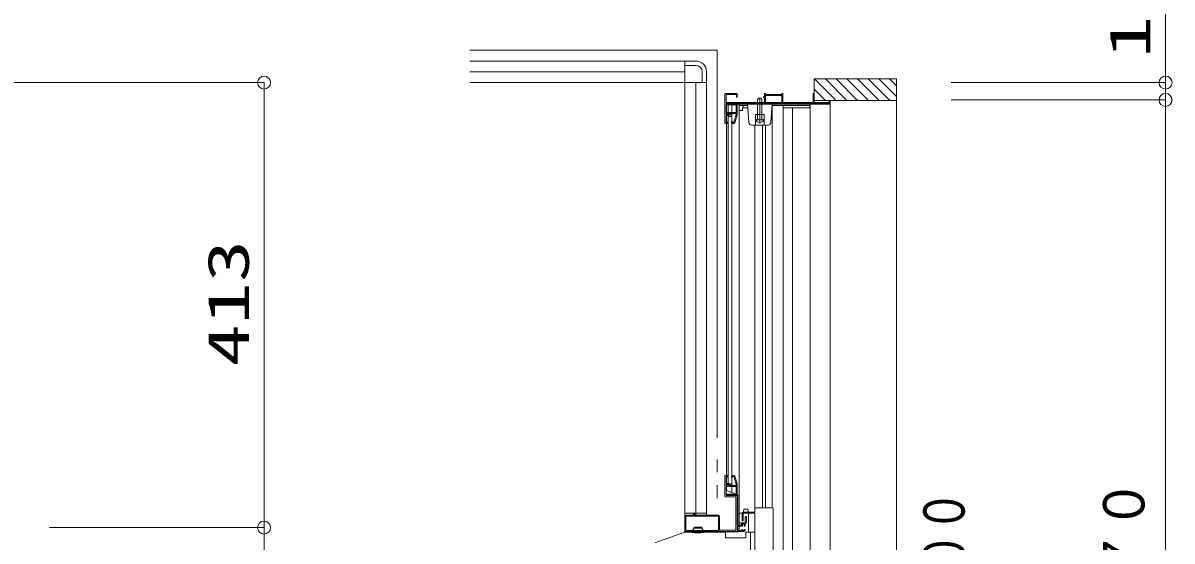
# Model space of a CAD drawing. Units: millimetres on the paper. Extents: x -305 to 305, y -152 to 152.
# Drawn here: x -114.2 to -60.8, y 59 to 83.1 of the extents above; entities that cross this region are included whole.
import ezdxf
from ezdxf.enums import TextEntityAlignment as Align

# ---------------------------------------------------------------- set-up
doc = ezdxf.new("R2010")
doc.units = ezdxf.units.MM
doc.linetypes.add('LONG_DOUBLE_CHAIN', pattern=[21.8, 18, -1, 0.6, -0.6, 0.6, -1])
doc.layers.add('0-0_0', color=7, linetype='Continuous', lineweight=9)
doc.layers.add('0-1_VIEW0001', color=7, linetype='Continuous', lineweight=9)
doc.styles.add('ＭＳ ゴシック', font='')
doc.styles.get('ＭＳ ゴシック').set_extended_font_data('MS Gothic')

# ---------------------------------------------------------------- blocks, each defined once
blk = doc.blocks.new('_ORIGIN')
at = {"layer": '0-0_0'}
blk.add_line((0, 0), (-1, 0), dxfattribs=at)
blk.add_circle((0, 0), 0.5, dxfattribs=at)

msp = doc.modelspace()

# ---------------------------------------------------------------- linework, layer by layer
at = {"layer": '0-0_0'}
for p, q in [((-61.113, 80.923), (-61.113, 81.523)), ((-119.394, 80.324), (-102.984, 80.324)), ((-61.113, 79.518), (-61.113, 80.323)), ((-102.984, 79.724), (-102.984, 60.254)), ((-71.074, 79.518), (-61.114, 79.518)), ((-71.074, 79.518), (-61.113, 79.518)), ((-61.114, 21.623), (-61.114, 78.918)), ((-61.113, 78.918), (-61.113, 78.318)), ((-112.945, 59.654), (-102.984, 59.654)), ((-112.945, 59.654), (-102.984, 59.654)), ((-102.984, 59.054), (-102.984, 21.604))]:
    msp.add_line(p, q, dxfattribs=at)
msp.add_lwpolyline([(-71.074, 80.323), (-61.113, 80.323), (-61.113, 85.476)], dxfattribs=at)
at = {"layer": '0-1_VIEW0001', "linetype": 'LONG_DOUBLE_CHAIN'}
for p, q in [((-93.434, 81.823), (-81.934, 81.823)), ((-81.934, 81.823), (-81.934, 60.223))]:
    msp.add_line(p, q, dxfattribs=at)
at = {"layer": '0-1_VIEW0001'}
for p, q in [((-93.434, 81.323), (-83.434, 81.323)), ((-83.434, 81.323), (-93.434, 81.323)), ((-83.434, 81.323), (-83.434, 80.923)), ((-83.434, 81.323), (-82.934, 81.323)), ((-83.434, 60.173), (-83.434, 81.323)), ((-82.934, 81.123), (-83.434, 81.123)), ((-83.434, 80.823), (-93.434, 80.823)), ((-82.634, 80.323), (-82.634, 80.823)), ((-82.434, 80.323), (-82.434, 80.823)), ((-82.434, 80.323), (-93.434, 80.323)), ((-82.934, 60.223), (-82.934, 80.323)), ((-82.834, 80.323), (-82.434, 80.323)), ((-82.434, 80.323), (-82.434, 60.223)), ((-82.434, 60.223), (-82.434, 80.323)), ((-73.614, 80.498), (-77.434, 80.498)), ((-77.434, 79.398), (-77.434, 80.498)), ((-76.414, 79.498), (-77.414, 80.498)), ((-75.914, 79.498), (-76.914, 80.498)), ((-75.414, 79.498), (-76.414, 80.498)), ((-74.914, 79.498), (-75.914, 80.498)), ((-74.419, 79.498), (-75.419, 80.498)), ((-73.924, 79.498), (-74.924, 80.498)), ((-73.614, 79.683), (-74.429, 80.498)), ((-73.614, 80.178), (-73.934, 80.498)), ((-73.614, 80.498), (-73.614, 20.023)), ((-81.584, 78.448), (-81.584, 79.808)), ((-81.569, 79.823), (-81.009, 79.823)), ((-81.024, 79.648), (-81.034, 79.648)), ((-81.009, 79.823), (-81.009, 79.663)), ((-80.059, 78.668), (-80.059, 79.528)), ((-79.959, 78.423), (-79.959, 79.623)), ((-79.894, 79.598), (-79.859, 79.528)), ((-79.859, 78.668), (-79.859, 79.528)), ((-79.689, 79.728), (-78.929, 79.728)), ((-79.689, 79.398), (-79.689, 79.728)), ((-78.929, 79.823), (-78.884, 79.823)), ((-78.929, 79.773), (-78.929, 79.823)), ((-78.929, 79.728), (-78.929, 79.398)), ((-78.884, 79.823), (-78.884, 79.398)), ((-76.914, 79.498), (-77.434, 80.018)), ((-81.504, 79.323), (-76.684, 79.323)), ((-81.504, 61.373), (-81.504, 79.323)), ((-81.469, 79.288), (-81.054, 79.288)), ((-81.054, 79.333), (-81.436, 79.333)), ((-81.424, 79.323), (-81.424, 61.698)), ((-81.264, 61.281), (-81.264, 79.323)), ((-81.054, 79.348), (-81.054, 79.333)), ((-81.054, 79.288), (-81.054, 78.938)), ((-81.024, 79.348), (-81.044, 79.348)), ((-80.924, 79.323), (-80.924, 59.498)), ((-80.527, 79.253), (-80.924, 79.253)), ((-80.924, 79.028), (-80.764, 79.028)), ((-80.764, 79.028), (-80.764, 79.146)), ((-80.758, 79.153), (-80.519, 79.153)), ((-80.739, 79.153), (-80.739, 79.253)), ((-80.534, 79.348), (-80.468, 78.464)), ((-79.689, 79.398), (-78.929, 79.398)), ((-79.384, 79.348), (-79.45, 78.464)), ((-77.654, 79.253), (-79.389, 79.253)), ((-79.379, 60.573), (-79.379, 79.253)), ((-78.869, 79.253), (-78.869, 42.198)), ((-78.439, 42.198), (-78.439, 79.153)), ((-77.624, 79.323), (-77.624, 23.044)), ((-73.614, 79.498), (-77.434, 79.498)), ((-76.719, 79.498), (-76.699, 79.498)), ((-76.684, 79.323), (-76.684, 24.219)), ((-81.529, 78.473), (-81.474, 78.473)), ((-81.499, 78.923), (-81.499, 78.922)), ((-81.492, 78.909), (-81.418, 78.868)), ((-81.455, 78.938), (-81.484, 78.938)), ((-81.449, 78.498), (-81.424, 78.498)), ((-81.414, 78.917), (-81.448, 78.936)), ((-81.424, 78.748), (-81.264, 78.748)), ((-81.424, 78.483), (-81.424, 78.438)), ((-81.415, 78.848), (-81.391, 78.871)), ((-81.399, 78.863), (-81.395, 78.863)), ((-81.382, 78.934), (-81.396, 78.92)), ((-81.37, 78.828), (-81.396, 78.803)), ((-81.385, 78.868), (-81.364, 78.889)), ((-81.374, 78.878), (-81.357, 78.878)), ((-81.054, 78.938), (-81.372, 78.938)), ((-81.306, 78.804), (-81.352, 78.831)), ((-81.332, 78.871), (-81.296, 78.85)), ((-81.284, 78.829), (-81.284, 78.817)), ((-81.274, 78.498), (-81.274, 78.479)), ((-81.27, 78.469), (-81.229, 78.428)), ((-81.257, 78.513), (-81.259, 78.513)), ((-81.21, 78.473), (-81.246, 78.509)), ((-81.178, 78.468), (-81.199, 78.468)), ((-79.759, 78.848), (-80.159, 78.848)), ((-80.159, 78.348), (-80.159, 78.848)), ((-79.779, 78.598), (-80.139, 78.598)), ((-80.059, 78.668), (-80.052, 78.628)), ((-79.859, 78.668), (-79.866, 78.628)), ((-79.759, 78.348), (-79.759, 78.848)), ((-81.424, 78.423), (-81.559, 78.423)), ((-81.218, 78.423), (-81.171, 78.423)), ((-79.575, 78.348), (-80.343, 78.348)), ((-80.184, 78.349), (-80.184, 60.373)), ((-79.827, 78.348), (-79.827, 60.573)), ((-79.687, 60.573), (-79.687, 78.348)), ((-81.584, 62.048), (-81.584, 61.113)), ((-81.439, 62.073), (-81.559, 62.073)), ((-81.529, 61.708), (-81.529, 62.013)), ((-81.519, 62.023), (-81.474, 62.023)), ((-81.449, 61.998), (-81.439, 61.998)), ((-81.424, 62.013), (-81.424, 62.058)), ((-81.274, 61.998), (-81.274, 62.017)), ((-81.27, 62.028), (-81.229, 62.069)), ((-81.257, 61.983), (-81.259, 61.983)), ((-81.21, 62.024), (-81.246, 61.988)), ((-81.218, 62.073), (-81.171, 62.073)), ((-81.178, 62.028), (-81.199, 62.028)), ((-81.057, 61.674), (-81.164, 62.018)), ((-81.123, 62.038), (-81.014, 61.688)), ((-81.529, 61.158), (-81.529, 61.643)), ((-81.407, 61.698), (-81.519, 61.698)), ((-81.519, 61.653), (-81.425, 61.653)), ((-81.499, 61.573), (-81.499, 61.574)), ((-81.492, 61.587), (-81.418, 61.628)), ((-81.455, 61.558), (-81.484, 61.558)), ((-81.414, 61.579), (-81.448, 61.56)), ((-81.415, 61.649), (-81.392, 61.626)), ((-81.399, 61.633), (-81.395, 61.633)), ((-81.37, 61.668), (-81.396, 61.694)), ((-81.382, 61.563), (-81.396, 61.577)), ((-81.385, 61.629), (-81.364, 61.608)), ((-81.374, 61.618), (-81.358, 61.618)), ((-81.069, 61.558), (-81.372, 61.558)), ((-81.353, 61.603), (-81.069, 61.603)), ((-81.307, 61.692), (-81.352, 61.666)), ((-81.333, 61.625), (-81.297, 61.646)), ((-81.284, 61.668), (-81.284, 61.679)), ((-81.054, 61.618), (-81.054, 61.658)), ((-81.054, 61.223), (-81.054, 61.543)), ((-81.009, 61.658), (-81.009, 61.163)), ((-81.559, 61.088), (-81.069, 61.088)), ((-81.024, 61.148), (-81.519, 61.148)), ((-81.504, 61.373), (-80.984, 61.173)), ((-81.469, 61.208), (-81.069, 61.208)), ((-81.07, 61.163), (-81.436, 61.163)), ((-81.069, 61.088), (-81.069, 59.533)), ((-81.024, 61.148), (-81.044, 61.148)), ((-81.009, 59.768), (-81.009, 61.133)), ((-80.984, 59.448), (-80.984, 61.173)), ((-82.434, 60.323), (-83.434, 60.323)), ((-80.184, 60.323), (-80.924, 60.323)), ((-80.785, 60.323), (-80.785, 59.988)), ((-80.184, 60.373), (-80.735, 60.373)), ((-80.735, 59.988), (-80.735, 60.308)), ((-80.712, 60.413), (-80.717, 60.388)), ((-80.717, 60.388), (-80.717, 60.323)), ((-80.697, 60.486), (-80.712, 60.413)), ((-80.521, 60.486), (-80.527, 60.513)), ((-80.507, 60.413), (-80.521, 60.486)), ((-80.502, 60.388), (-80.507, 60.413)), ((-80.502, 60.388), (-80.502, 60.323)), ((-80.484, 60.323), (-80.484, 59.438)), ((-79.374, 60.573), (-80.184, 60.573)), ((-80.184, 60.323), (-80.184, 40.248)), ((-79.334, 60.532), (-79.334, 40.948)), ((-83.434, 60.173), (-83.434, 59.488)), ((-83.389, 60.163), (-83.389, 59.538)), ((-83.389, 60.163), (-83.389, 59.538)), ((-83.049, 60.223), (-83.384, 60.223)), ((-81.894, 60.178), (-83.374, 60.178)), ((-81.894, 60.178), (-83.374, 60.178)), ((-83.034, 60.288), (-83.034, 60.238)), ((-83.004, 60.298), (-83.024, 60.298)), ((-82.994, 60.238), (-82.994, 60.288)), ((-81.884, 60.223), (-82.979, 60.223)), ((-81.879, 59.538), (-81.879, 60.163)), ((-81.879, 59.538), (-81.879, 60.163)), ((-81.834, 59.533), (-81.834, 60.173)), ((-80.984, 60.273), (-80.924, 60.273)), ((-80.924, 59.873), (-80.774, 59.873)), ((-80.809, 59.858), (-80.809, 59.778)), ((-80.649, 59.873), (-80.794, 59.873)), ((-80.77, 59.973), (-80.75, 59.973)), ((-80.759, 59.733), (-80.759, 59.813)), ((-80.749, 59.823), (-80.694, 59.823)), ((-80.684, 59.813), (-80.684, 59.733)), ((-80.634, 60.124), (-80.634, 59.888)), ((-80.634, 59.733), (-80.634, 59.82)), ((-80.612, 60.166), (-80.632, 60.131)), ((-80.584, 59.883), (-80.584, 60.158)), ((-83.485, 59.432), (-84.836, 58.95)), ((-81.546, 59.438), (-83.452, 59.438)), ((-83.419, 59.473), (-80.684, 59.473)), ((-83.374, 59.523), (-81.894, 59.523)), ((-83.374, 59.523), (-81.894, 59.523)), ((-83.134, 59.473), (-83.134, 59.453)), ((-83.009, 59.623), (-83.069, 59.545)), ((-83.052, 59.488), (-83.052, 59.507)), ((-83.009, 59.673), (-83.009, 59.623)), ((-82.659, 59.673), (-83.009, 59.673)), ((-83.009, 59.623), (-82.659, 59.623)), ((-82.659, 59.673), (-82.659, 59.623)), ((-82.659, 59.623), (-82.6, 59.545)), ((-82.617, 59.488), (-82.617, 59.507)), ((-82.534, 59.473), (-82.534, 59.453)), ((-81.069, 59.533), (-81.834, 59.533)), ((-81.546, 59.438), (-81.546, 59.173)), ((-80.819, 59.768), (-81.009, 59.768)), ((-81.009, 59.523), (-80.809, 59.523)), ((-80.984, 59.498), (-80.924, 59.498)), ((-80.799, 59.553), (-80.799, 59.533)), ((-80.774, 59.568), (-80.784, 59.568)), ((-80.759, 59.523), (-80.759, 59.553)), ((-80.694, 59.513), (-80.749, 59.513)), ((-80.684, 59.553), (-80.684, 59.523)), ((-80.669, 59.718), (-80.649, 59.718)), ((-80.649, 59.568), (-80.669, 59.568)), ((-80.634, 59.523), (-80.634, 59.553)), ((-80.609, 59.438), (-80.184, 59.438))]:
    msp.add_line(p, q, dxfattribs=at)
at = {"layer": '0-1_VIEW0001', "color": 5}
msp.add_line((-80.384, 23.245), (-80.384, 59.438), dxfattribs=at)
at = {"layer": '0-1_VIEW0001'}
for points in [[(-81.584, 79.808), (-81.58, 79.819), (-81.569, 79.823)], [(-81.049, 79.663), (-81.049, 79.778), (-81.529, 79.778)], [(-81.529, 79.778), (-81.529, 79.398), (-79.734, 79.398), (-79.734, 79.623), (-79.784, 79.623)], [(-81.034, 79.648), (-81.045, 79.653), (-81.049, 79.663)], [(-81.009, 79.663), (-81.013, 79.653), (-81.024, 79.648)], [(-80.059, 79.528), (-80.024, 79.598), (-79.894, 79.598)], [(-79.784, 79.623), (-79.784, 79.668), (-79.734, 79.668)], [(-79.734, 79.668), (-79.734, 79.823), (-79.689, 79.823)], [(-79.689, 79.823), (-79.689, 79.773), (-78.929, 79.773)], [(-78.884, 79.398), (-77.479, 79.398), (-77.479, 79.823), (-77.434, 79.823)], [(-76.684, 79.498), (-76.684, 79.348), (-81.529, 79.348), (-81.529, 78.843), (-81.425, 78.843)], [(-81.447, 79.338), (-81.497, 79.33), (-81.469, 79.288)], [(-81.436, 79.333), (-81.442, 79.334), (-81.447, 79.338)], [(-81.123, 78.458), (-81.009, 78.823), (-81.009, 79.348)], [(-80.758, 79.153), (-80.76, 79.153), (-80.762, 79.152), (-80.764, 79.149), (-80.764, 79.147), (-80.764, 79.146)], [(-78.869, 79.153), (-77.639, 79.153), (-77.639, 79.238)], [(-77.434, 79.398), (-76.734, 79.398), (-76.734, 79.498)], [(-81.407, 78.798), (-81.529, 78.798), (-81.529, 78.473)], [(-81.484, 78.938), (-81.495, 78.934), (-81.499, 78.923)], [(-81.499, 78.922), (-81.497, 78.914), (-81.492, 78.909)], [(-81.474, 78.473), (-81.467, 78.476), (-81.464, 78.483), (-81.46, 78.494), (-81.449, 78.498)], [(-81.448, 78.936), (-81.452, 78.938), (-81.455, 78.938)], [(-81.425, 78.843), (-81.419, 78.844), (-81.415, 78.848)], [(-81.418, 78.868), (-81.409, 78.864), (-81.399, 78.863)], [(-81.396, 78.92), (-81.405, 78.916), (-81.414, 78.917)], [(-81.396, 78.803), (-81.401, 78.799), (-81.407, 78.798)], [(-81.395, 78.863), (-81.39, 78.864), (-81.385, 78.868)], [(-81.391, 78.871), (-81.383, 78.876), (-81.374, 78.878)], [(-81.372, 78.938), (-81.377, 78.937), (-81.382, 78.934)], [(-81.352, 78.831), (-81.361, 78.833), (-81.37, 78.828)], [(-81.364, 78.889), (-81.359, 78.892), (-81.353, 78.893)], [(-81.357, 78.878), (-81.344, 78.876), (-81.332, 78.871)], [(-81.353, 78.893), (-81.054, 78.893), (-81.054, 78.83), (-81.164, 78.479)], [(-81.284, 78.817), (-81.291, 78.804), (-81.306, 78.804)], [(-81.296, 78.85), (-81.287, 78.841), (-81.284, 78.829)], [(-81.259, 78.513), (-81.27, 78.509), (-81.274, 78.498)], [(-81.274, 78.479), (-81.273, 78.474), (-81.27, 78.469)], [(-81.246, 78.509), (-81.251, 78.512), (-81.257, 78.513)], [(-81.199, 78.468), (-81.205, 78.469), (-81.21, 78.473)], [(-81.164, 78.479), (-81.169, 78.471), (-81.178, 78.468)], [(-81.171, 78.423), (-81.141, 78.433), (-81.123, 78.458)], [(-81.559, 78.423), (-81.577, 78.431), (-81.584, 78.448)], [(-81.229, 78.428), (-81.224, 78.424), (-81.218, 78.423)], [(-81.559, 62.073), (-81.577, 62.066), (-81.584, 62.048)], [(-81.529, 62.013), (-81.526, 62.02), (-81.519, 62.023)], [(-81.474, 62.023), (-81.467, 62.02), (-81.464, 62.013), (-81.46, 62.003), (-81.449, 61.998)], [(-81.424, 62.058), (-81.429, 62.069), (-81.439, 62.073)], [(-81.439, 61.998), (-81.429, 62.003), (-81.424, 62.013)], [(-81.274, 62.017), (-81.273, 62.023), (-81.27, 62.028)], [(-81.259, 61.983), (-81.27, 61.988), (-81.274, 61.998)], [(-81.246, 61.988), (-81.251, 61.984), (-81.257, 61.983)], [(-81.229, 62.069), (-81.224, 62.072), (-81.218, 62.073)], [(-81.199, 62.028), (-81.205, 62.027), (-81.21, 62.024)], [(-81.164, 62.018), (-81.169, 62.025), (-81.178, 62.028)], [(-81.171, 62.073), (-81.141, 62.063), (-81.123, 62.038)], [(-81.519, 61.698), (-81.526, 61.701), (-81.529, 61.708)], [(-81.529, 61.643), (-81.526, 61.65), (-81.519, 61.653)], [(-81.499, 61.574), (-81.497, 61.582), (-81.492, 61.587)], [(-81.484, 61.558), (-81.495, 61.563), (-81.499, 61.573)], [(-81.448, 61.56), (-81.452, 61.559), (-81.455, 61.558)], [(-81.425, 61.653), (-81.42, 61.652), (-81.415, 61.649)], [(-81.418, 61.628), (-81.409, 61.632), (-81.399, 61.633)], [(-81.396, 61.577), (-81.405, 61.581), (-81.414, 61.579)], [(-81.396, 61.694), (-81.401, 61.697), (-81.407, 61.698)], [(-81.395, 61.633), (-81.39, 61.632), (-81.385, 61.629)], [(-81.392, 61.626), (-81.383, 61.62), (-81.374, 61.618)], [(-81.372, 61.558), (-81.377, 61.559), (-81.382, 61.563)], [(-81.352, 61.666), (-81.362, 61.664), (-81.37, 61.668)], [(-81.364, 61.608), (-81.359, 61.604), (-81.353, 61.603)], [(-81.358, 61.618), (-81.345, 61.62), (-81.333, 61.625)], [(-81.284, 61.679), (-81.292, 61.692), (-81.307, 61.692)], [(-81.297, 61.646), (-81.288, 61.655), (-81.284, 61.668)], [(-81.069, 61.603), (-81.059, 61.608), (-81.054, 61.618)], [(-81.054, 61.543), (-81.059, 61.554), (-81.069, 61.558)], [(-81.054, 61.658), (-81.055, 61.666), (-81.057, 61.674)], [(-81.014, 61.688), (-81.01, 61.673), (-81.009, 61.658)], [(-81.584, 61.113), (-81.577, 61.096), (-81.559, 61.088)], [(-81.519, 61.148), (-81.526, 61.151), (-81.529, 61.158)], [(-81.447, 61.158), (-81.497, 61.166), (-81.469, 61.208)], [(-81.436, 61.163), (-81.442, 61.162), (-81.447, 61.158)], [(-81.044, 61.148), (-81.052, 61.15), (-81.057, 61.156), (-81.063, 61.161), (-81.07, 61.163)], [(-81.069, 61.208), (-81.059, 61.213), (-81.054, 61.223)], [(-81.009, 61.163), (-81.014, 61.153), (-81.024, 61.148)], [(-81.009, 61.133), (-81.014, 61.144), (-81.024, 61.148)], [(-80.697, 60.486), (-80.692, 60.513), (-80.527, 60.513)], [(-83.384, 60.223), (-83.42, 60.209), (-83.434, 60.173)], [(-83.034, 60.238), (-83.039, 60.228), (-83.049, 60.223)], [(-83.024, 60.298), (-83.031, 60.295), (-83.034, 60.288)], [(-82.994, 60.288), (-82.997, 60.295), (-83.004, 60.298)], [(-82.979, 60.223), (-82.99, 60.228), (-82.994, 60.238)], [(-81.834, 60.173), (-81.849, 60.209), (-81.884, 60.223)], [(-80.809, 59.778), (-80.812, 59.771), (-80.819, 59.768)], [(-80.794, 59.873), (-80.805, 59.869), (-80.809, 59.858)], [(-80.759, 59.813), (-80.756, 59.82), (-80.749, 59.823)], [(-80.694, 59.823), (-80.687, 59.82), (-80.684, 59.813)], [(-80.634, 59.888), (-80.639, 59.878), (-80.649, 59.873)], [(-80.632, 60.131), (-80.634, 60.127), (-80.634, 60.124)], [(-80.634, 59.82), (-80.631, 59.829), (-80.623, 59.835), (-80.595, 59.852), (-80.584, 59.883)], [(-80.584, 60.158), (-80.595, 60.173), (-80.612, 60.166)], [(-83.434, 59.488), (-83.43, 59.478), (-83.419, 59.473)], [(-83.434, 59.438), (-83.434, 59.448), (-80.984, 59.448)], [(-80.609, 59.438), (-80.609, 59.173), (-81.546, 59.173)], [(-81.009, 59.523), (-81.009, 59.718), (-80.774, 59.718)], [(-80.799, 59.533), (-80.802, 59.526), (-80.809, 59.523)], [(-80.784, 59.568), (-80.795, 59.564), (-80.799, 59.553)], [(-80.774, 59.718), (-80.764, 59.723), (-80.759, 59.733)], [(-80.759, 59.553), (-80.764, 59.564), (-80.774, 59.568)], [(-80.749, 59.513), (-80.756, 59.516), (-80.759, 59.523)], [(-80.684, 59.523), (-80.687, 59.516), (-80.694, 59.513)], [(-80.684, 59.733), (-80.68, 59.723), (-80.669, 59.718)], [(-80.669, 59.568), (-80.68, 59.564), (-80.684, 59.553)], [(-80.684, 59.473), (-80.649, 59.488), (-80.634, 59.523)], [(-80.649, 59.718), (-80.639, 59.723), (-80.634, 59.733)], [(-80.634, 59.553), (-80.639, 59.564), (-80.649, 59.568)]]:
    msp.add_lwpolyline(points, dxfattribs=at)
for centre, radius, start, end in [((-82.934, 80.823), 0.5, 0, 90), ((-82.934, 80.823), 0.3, 0, 90), ((-77.654, 79.238), 0.015, 0, 90), ((-80.343, 78.473), 0.125, 184.2892, 270), ((-80.139, 78.59), 0.0077, 90, 207.281), ((-79.959, 78.683), 0.21, 207.281, 332.719), ((-80.076, 78.623), 0.025, 270, 10.091), ((-79.842, 78.623), 0.025, 169.909, 270), ((-79.779, 78.59), 0.0077, 332.719, 90), ((-79.575, 78.473), 0.125, 270, 355.7108), ((-80.735, 60.323), 0.05, 90, 180), ((-80.72, 60.308), 0.015, 90, 180), ((-79.374, 60.533), 0.04, 0, 90), ((-83.374, 60.163), 0.015, 90, 180), ((-83.374, 60.163), 0.015, 90, 180), ((-81.894, 60.163), 0.015, 0, 90), ((-81.894, 60.163), 0.015, 0, 90), ((-80.77, 59.988), 0.015, 180, 270), ((-80.75, 59.988), 0.015, 270, 0), ((-83.452, 59.338), 0.1, 90, 109.6538), ((-83.374, 59.538), 0.015, 180, 270), ((-83.374, 59.538), 0.015, 180, 270), ((-83.109, 59.453), 0.025, 180, 257.576), ((-82.834, 60.701), 1.303, 257.576, 282.424), ((-83.057, 59.536), 0.015, 142.8391, 250.5288), ((-83.067, 59.488), 0.015, 270, 0), ((-83.067, 59.507), 0.015, 0, 70.5288), ((-82.602, 59.507), 0.015, 109.4712, 180), ((-82.602, 59.488), 0.015, 180, 270), ((-82.612, 59.536), 0.015, 289.4712, 37.1609), ((-82.559, 59.453), 0.025, 282.424, 0), ((-81.894, 59.538), 0.015, 270, 0), ((-81.894, 59.538), 0.015, 270, 0)]:
    msp.add_arc(centre, radius, start, end, dxfattribs=at)

# ---------------------------------------------------------------- block references
at = {"layer": '0-0_0', "xscale": 0.6, "yscale": 0.6}
for p, rotation in [((-102.984, 80.324), 90), ((-61.113, 80.323), 270), ((-61.114, 79.518), 90), ((-61.113, 79.518), 90), ((-102.984, 59.654), 270), ((-102.984, 59.654), 90)]:
    msp.add_blockref('_ORIGIN', p, dxfattribs=dict(at, rotation=rotation))

# ---------------------------------------------------------------- texts
at = {"layer": '0-0_0', "style": 'ＭＳ ゴシック'}
for s, width, p in [('16', 1.5, (-61.243, 81.452)), ('413', 1.5, (-103.114, 67.133)), ('額縁内寸法：１１７０', 0.9, (-61.517, 38.328))]:
    msp.add_text(s, height=1.921, rotation=90, dxfattribs=dict(at, width=width)).set_placement(p, align=Align.BOTTOM_LEFT)
at = {"layer": '0-1_VIEW0001', "style": 'ＭＳ ゴシック', "width": 0.75}
msp.add_text('ドア位置ＢＲ\u3000Ｗ８００', height=1.921, rotation=90, dxfattribs=at).set_placement((-69.868, 39.784), align=Align.BOTTOM_LEFT)

doc.saveas('drawing.dxf')
